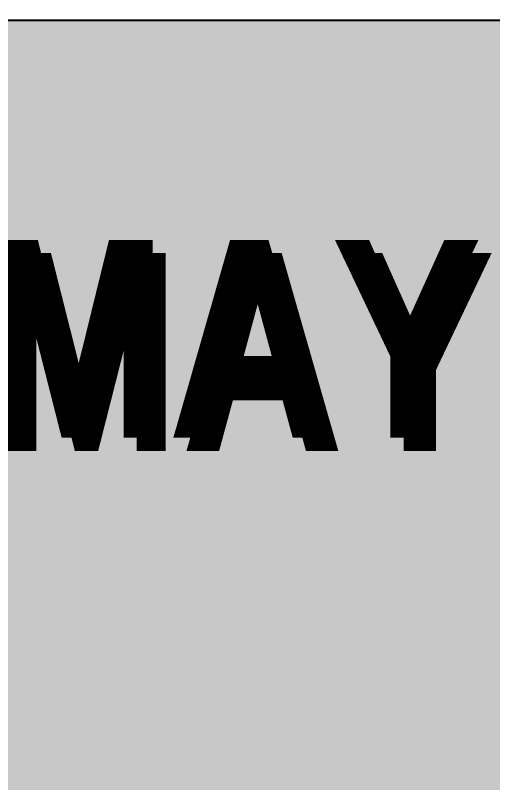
# Model space of a CAD drawing. Header units: millimetres. Extents: x -754 to 578, y -31 to 612.
# Drawn here: x 34.89 to 45.76, y 279.65 to 297.11 of the extents above; entities that cross this region are included whole.
import ezdxf

# ---------------------------------------------------------------- set-up
doc = ezdxf.new("R2010")
doc.units = ezdxf.units.MM
for name, color, linetype in [('Background Fill', 3, 'Continuous'), ('Images', 7, 'Continuous'), ('magpiefill', 3, 'Continuous'), ('Text', 7, 'Continuous')]:
    doc.layers.add(name, color=color, linetype=linetype)
doc.styles.get("Standard").update_dxf_attribs({"font": 'arial.ttf'})
picture_1 = doc.add_image_def('image1.jpg', size_in_pixel=(3877, 2482))

msp = doc.modelspace()

# ---------------------------------------------------------------- hatches: boundary and pattern name
at = {"layer": 'Background Fill', "true_color": 0x608000}
h = msp.add_hatch(color=66, dxfattribs=at)
h.dxf.hatch_style = 1
edge = h.paths.add_edge_path()
edge.add_arc((376.6532146460902, 276.531508869247), 365.7629443210776, 176.7919901476864, 183.9233746687262)
edge.add_arc((133.8374676579463, 259.2283183268966), 122.3340440395195, 183.6195856983223, 197.1683515683287)
edge.add_arc((24.55923343580579, 255.2968345977195), 33.06552170640433, 256.7034174919814, 268.4011139625683)
edge.add_arc((24.16992790803101, 246.1092003096776), 23.87097146563052, 268.7198628156944, 301.7757663762422)
edge.add_arc((6.285144653563535, 271.3474496466107), 54.77789923509462, 303.7779035900384, 336.8879734464464)
edge.add_arc((52.30048252020208, 252.4870421142255), 5.102959599765063, 254.384903360388, 328.824933411809, ccw=False)
edge.add_arc((7.292441665671056, 271.8288436174069), 49.92334009274214, 330.9302936293311, 352.0400174555955)
edge.add_arc((50.38940195992937, 268.6021330476465), 7.33865160717493, 285.0504608128425, 329.8428390468186, ccw=False)
edge.add_arc((52.12306075032679, 262.0122561988131), 0.5259485409149743, 171.3325297132818, 289.0846071006343, ccw=False)
edge.add_arc((16.64306726326045, 276.2065121965963), 37.7019668665434, 338.0137831002426, 363.9508925965004)
edge.add_arc((47.18092559481738, 280.5249504883629), 7.280765375083003, 297.6993291748943, 346.32952133307856, ccw=False)
edge.add_arc((50.21930293766126, 275.4437634670579), 1.408347699717135, 237.8436587276291, 284.2199327254814, ccw=False)
edge.add_arc((5.031847200155447, 281.9599394829845), 45.10151512056127, 350.1590330487046, 372.4891597315885)
edge.add_arc((41.64524126144794, 293.1920568739727), 7.566770331701877, 300.04355044286524, 348.73077371804266, ccw=False)
edge.add_arc((43.75385213140538, 284.1694602761676), 2.989084643609619, 55.80835803819905, 74.18013113411193)
edge.add_arc((7.950478925571026, 289.2936049017273), 36.68719382040134, 356.4865807875378, 372.1256817894662)
edge.add_line((43.81915139898453, 297.0000000000001), (11.463438900309, 297.0000000000003))
at = {"layer": 'Background Fill', "true_color": 0x010101}
h = msp.add_hatch(color=18, dxfattribs=at)
h.dxf.hatch_style = 1
edge = h.paths.add_edge_path()
edge.add_arc((14.13714228953993, 66.05036821475277), 5.807913626416285, 1.275464197753082, 62.44846320262373)
edge.add_arc((50.2300056646719, 133.5330695052299), 70.72090762997269, 224.7441867399971, 241.8117518982108, ccw=False)
edge.add_line((-8.526512829121202e-14, 83.74960531345087), (-2.842170943040401e-14, 297.0000000000001))
edge.add_line((-2.842170943040401e-14, 297.0000000000001), (56.60530441884882, 297.0000000000001))
edge.add_arc((32.46192734543833, 286.6598327097169), 26.26445727784844, -0.7870689497186163, 23.184566146012514, ccw=False)
edge.add_arc((55.94586765978195, 280.4126890830185), 6.508974787456369, 23.394349586185626, 64.73526677781842, ccw=False)
edge.add_arc((41.39813678510311, 275.6309811846147), 21.80360699868279, -10.658370673932325, 19.745368234292016, ccw=False)
edge.add_arc((56.99477431186929, 265.3853805578483), 8.520516004142252, 6.597388694866822, 46.81746160936768, ccw=False)
edge.add_arc((33.63526983047495, 265.6540479114007), 31.83152293101469, -21.311215793629685, 1.2785719473700965, ccw=False)
edge.add_arc((92.07498770003942, 209.0163113292386), 53.47699986028081, 57.56841699448552, 122.56565088630231, ccw=False)
edge.add_arc((123.4994929736408, 260.7114694069786), 7.110169438287065, 247.28817460529, 292.7118253947006)
edge.add_arc((149.4809779367527, 208.0806199916125), 51.59995031804294, 30.370672416276307, 116.76394834516441, ccw=False)
edge.add_arc((132.1499750118538, 199.586824854514), 70.86157634069299, 19.9064946490883, 29.210952333169587, ccw=False)
edge.add_arc((94.42696192880095, 102.4732001880038), 159.9638247332563, 43.73915488850821, 49.281844762795686, ccw=False)
edge.add_line((210, 213.0683994250644), (210, 197.5844620327144))
edge.add_line((210, 197.5844620327144), (117.4340023759941, 197.5844620327144))
edge.add_line((117.4340023759941, 197.5844620327144), (117.4340023759941, 243.4484232488084))
edge.add_arc((92.06673974743109, 208.9162420660986), 42.84821525457027, 53.69907996296252, 165.6151780016992)
edge.add_line((50.56185860601263, 219.5611653602663), (50.56185860601269, 23.20550962208995))
edge.add_arc((69.46115185486681, 69.06541166220961), 49.60155139141874, 183.33528897361, 247.60298427575128, ccw=False)
at = {"layer": 'magpiefill', "true_color": 0x010101}
h = msp.add_hatch(color=18, dxfattribs=at)
h.dxf.hatch_style = 1
edge = h.paths.add_edge_path()
edge.add_line((34.93095430122935, 258.5752140283353), (33.09279269762033, 258.387297518959))
edge.add_line((33.09279269762033, 258.387297518959), (29.96416467604217, 256.3323769385913))
edge.add_line((29.96416467604217, 256.3323769385913), (23.52813624865416, 251.6864686364415))
edge.add_line((23.52813624865416, 251.6864686364415), (19.77378490578644, 248.1126916499315))
edge.add_line((19.77378490578644, 248.1126916499315), (19.14806158449687, 248.1126916499315))
edge.add_line((19.14806158449687, 248.1126916499315), (18.52233540942484, 248.6487587913459))
edge.add_line((18.52233540942484, 248.6487587913459), (18.43294636352653, 249.006135896559))
edge.add_line((18.43294636352653, 249.006135896559), (16.55577069209244, 247.5766259921118))
edge.add_line((16.55577069209244, 247.5766259921118), (14.05287169936923, 245.7897374988568))
edge.add_line((14.05287169936923, 245.7897374988568), (13.78470456167383, 246.9512153161913))
edge.add_line((13.78470456167383, 246.9512153161913), (13.87409360757215, 247.5766259921118))
edge.add_line((13.87409360757215, 247.5766259921118), (14.94676501213712, 248.738102325852))
edge.add_line((14.94676501213712, 248.738102325852), (15.30432119573084, 249.006135896559))
edge.add_line((15.30432119573084, 249.006135896559), (15.03615405803544, 249.1848244491657))
edge.add_line((15.03615405803544, 249.1848244491657), (13.33775647839843, 248.0233481154255))
edge.add_line((13.33775647839843, 248.0233481154255), (12.89081124890595, 248.3807252206386))
edge.add_line((12.89081124890595, 248.3807252206386), (12.89081124890595, 248.6487587913459))
edge.add_line((12.89081124890595, 248.6487587913459), (12.1756960279356, 248.6487587913459))
edge.add_line((12.1756960279356, 248.6487587913459), (11.9075288902402, 249.006135896559))
edge.add_line((11.9075288902402, 249.006135896559), (14.23164979116632, 250.2569572483999))
edge.add_line((14.23164979116632, 250.2569572483999), (14.67859502065835, 251.0610564769268))
edge.add_line((14.67859502065835, 251.0610564769268), (15.48309928752792, 251.7758121709478))
edge.add_line((15.48309928752792, 251.7758121709478), (13.87409360757215, 251.5077786002405))
edge.add_line((13.87409360757215, 251.5077786002405), (15.12554310393375, 252.5799113994747))
edge.add_line((15.12554310393375, 252.5799113994747), (19.32683967629396, 254.9922105686501))
edge.add_line((19.32683967629396, 254.9922105686501), (23.25996911095876, 257.8512318611392))
edge.add_line((23.25996911095876, 257.8512318611392), (27.72943282101437, 260.4422195829211))
edge.add_line((27.72943282101437, 260.4422195829211), (30.41111275931758, 262.0504180399751))
edge.add_line((30.41111275931758, 262.0504180399751), (30.67927989701298, 263.0332073047032))
edge.add_line((30.67927989701298, 263.0332073047032), (31.66256225567918, 263.6586179806234))
edge.add_line((31.66256225567918, 263.6586179806234), (32.73523366024369, 263.2118958573096))
edge.add_line((32.73523366024369, 263.2118958573096), (33.4503488812145, 263.3012408754103))
edge.add_line((33.4503488812145, 263.3012408754103), (34.9699655152715, 264.5520622272509))
edge.add_line((34.9699655152715, 264.5520622272509), (36.22141786541602, 265.356161455778))
edge.add_line((36.22141786541602, 265.356161455778), (36.31080691131433, 263.569272962523))
edge.add_line((36.31080691131433, 263.569272962523), (35.9532478739377, 262.2291080761761))
edge.add_line((35.9532478739377, 262.2291080761761), (35.59569169034353, 262.0504180399751))
edge.add_line((35.59569169034353, 262.0504180399751), (35.05935456116981, 262.2291080761761))
edge.add_line((35.05935456116981, 262.2291080761761), (34.34424219398193, 261.5143523821553))
edge.add_line((34.34424219398193, 261.5143523821553), (35.44761174261771, 260.5762549132039))
edge.add_line((35.44761174261771, 260.5762549132039), (35.64135792641514, 261.4154010907293))
edge.add_line((35.64135792641514, 261.4154010907293), (36.54550773539836, 261.9317987384375))
edge.add_line((36.54550773539836, 261.9317987384375), (37.90173102198173, 261.9963484444008))
edge.add_line((37.90173102198173, 261.9963484444008), (38.67671575717236, 261.7381496205469))
edge.add_line((38.67671575717236, 261.7381496205469), (38.67671575717236, 261.1572022668754))
edge.add_line((38.67671575717236, 261.1572022668754), (38.03089609577432, 260.8990034430215))
edge.add_line((38.03089609577432, 260.8990034430215), (36.80383502920108, 260.6408046191673))
edge.add_line((36.80383502920108, 260.6408046191673), (35.3830277788295, 259.5434596177879))
edge.add_line((35.3830277788295, 259.5434596177879), (35.3830277788295, 258.7688631462258))
edge.add_line((35.3830277788295, 258.7688631462258), (36.54550773539836, 259.2207110879704))
edge.add_line((36.54550773539836, 259.2207110879704), (39.3871193823577, 260.31805608935))
edge.add_line((39.3871193823577, 260.31805608935), (41.26000296411235, 261.3508513847657))
edge.add_line((41.26000296411235, 261.3508513847657), (43.13288369208362, 262.7063952099993))
edge.add_line((43.13288369208362, 262.7063952099993), (45.58700582523102, 264.5137869769774))
edge.add_line((45.58700582523102, 264.5137869769774), (44.29536364865248, 264.0619390352329))
edge.add_line((44.29536364865248, 264.0619390352329), (43.06830258207879, 263.6100910934883))
edge.add_line((43.06830258207879, 263.6100910934883), (41.77666040550025, 263.9328396233059))
edge.add_line((41.77666040550025, 263.9328396233059), (40.61418044893139, 264.9010852127583))
edge.add_line((40.61418044893139, 264.9010852127583), (39.90377682374606, 266.3211772603611))
edge.add_line((39.90377682374606, 266.3211772603611), (39.64544952994333, 267.9349199094486))
edge.add_line((39.64544952994333, 267.9349199094486), (39.96836078753381, 269.4195631466091))
edge.add_line((39.96836078753381, 269.4195631466091), (41.32458407411718, 270.9042063837696))
edge.add_line((41.32458407411718, 270.9042063837696), (40.61418044893139, 270.6460075599155))
edge.add_line((40.61418044893139, 270.6460075599155), (37.25591136058415, 268.903165498901))
edge.add_line((37.25591136058415, 268.903165498901), (34.34971289605369, 267.2894228498135))
edge.add_line((34.34971289605369, 267.2894228498135), (32.73516231566759, 265.9984287305435))
edge.add_line((32.73516231566759, 265.9984287305435), (31.89559361668921, 264.7719858008313))
edge.add_line((31.89559361668921, 264.7719858008313), (30.99144380770599, 264.0619390352329))
edge.add_line((30.99144380770599, 264.0619390352329), (30.02271288871793, 263.8037402113789))
edge.add_line((30.02271288871793, 263.8037402113789), (29.44147148354227, 264.0619390352329))
edge.add_line((29.44147148354227, 264.0619390352329), (29.11856307973471, 264.4492372710138))
edge.add_line((29.11856307973471, 264.4492372710138), (29.18314418973955, 265.3529316709084))
edge.add_line((29.18314418973955, 265.3529316709084), (29.82896385113759, 266.837574908069))
edge.add_line((29.82896385113759, 266.837574908069), (29.37689037353744, 267.8058204975216))
edge.add_line((29.37689037353744, 267.8058204975216), (29.24772529974439, 266.9666743199959))
edge.add_line((29.24772529974439, 266.9666743199959), (28.66648674835164, 266.579376084215))
edge.add_line((28.66648674835164, 266.579376084215), (27.24567949798052, 265.7402299066896))
edge.add_line((27.24567949798052, 265.7402299066896), (26.79360602038037, 266.0629784365071))
edge.add_line((26.79360602038037, 266.0629784365071), (26.3415296889973, 266.3211772603611))
edge.add_line((26.3415296889973, 266.3211772603611), (25.88945621139715, 266.7730252021056))
edge.add_line((25.88945621139715, 266.7730252021056), (25.69571002759972, 267.4830719677041))
edge.add_line((25.69571002759972, 267.4830719677041), (25.76029113760455, 267.9349199094486))
edge.add_line((25.76029113760455, 267.9349199094486), (25.17905258621136, 268.0640193213756))
edge.add_line((25.17905258621136, 268.0640193213756), (24.85614132862133, 268.3222181452295))
edge.add_line((24.85614132862133, 268.3222181452295), (24.40406499723781, 268.774066086974))
edge.add_line((24.40406499723781, 268.774066086974), (24.01657262964295, 269.2904637346821))
edge.add_line((24.01657262964295, 269.2904637346821), (24.21031881344038, 270.2587093241345))
edge.add_line((24.21031881344038, 270.2587093241345), (24.01657262964295, 270.2587093241345))
edge.add_line((24.01657262964295, 270.2587093241345), (23.43533407824975, 270.4523584420251))
edge.add_line((23.43533407824975, 270.4523584420251), (22.85409552685701, 270.968756089733))
edge.add_line((22.85409552685701, 270.968756089733), (22.53118426926653, 271.6142531493681))
edge.add_line((22.53118426926653, 271.6142531493681), (22.66034934305958, 272.1952005030396))
edge.add_line((22.66034934305958, 272.1952005030396), (22.78951156306925, 272.8406975626744))
edge.add_line((22.78951156306925, 272.8406975626744), (22.46660315926169, 272.905247268638))
edge.add_line((22.46660315926169, 272.905247268638), (21.8207806440812, 273.4861946223095))
edge.add_line((21.8207806440812, 273.4861946223095), (21.43328827648588, 274.2607896102772))
edge.add_line((21.43328827648588, 274.2607896102772), (21.49786938649072, 274.9708363758757))
edge.add_line((21.49786938649072, 274.9708363758757), (22.59576537927137, 275.6808831414742))
edge.add_line((22.59576537927137, 275.6808831414742), (24.08115659343071, 276.4554796130362))
edge.add_line((24.08115659343071, 276.4554796130362), (25.1144686224236, 277.2946257905617))
edge.add_line((25.1144686224236, 277.2946257905617), (26.01861843140682, 278.0692222621237))
edge.add_line((26.01861843140682, 278.0692222621237), (26.14778350519941, 278.1983216740507))
edge.add_line((26.14778350519941, 278.1983216740507), (26.47069476278989, 278.3274210859777))
edge.add_line((26.47069476278989, 278.3274210859777), (26.8581871303852, 278.6501696157952))
edge.add_line((26.8581871303852, 278.6501696157952), (26.92276824039004, 278.9083684396492))
edge.add_line((26.92276824039004, 278.9083684396492), (26.92276824039004, 279.1020175575397))
edge.add_line((26.92276824039004, 279.1020175575397), (26.8581871303852, 279.3602163813937))
edge.add_line((26.8581871303852, 279.3602163813937), (26.66444094658777, 279.5538654992843))
edge.add_line((26.66444094658777, 279.5538654992843), (26.47069476278989, 279.6829649112112))
edge.add_line((26.47069476278989, 279.6829649112112), (26.21236461520425, 279.7475146171748))
edge.add_line((26.21236461520425, 279.7475146171748), (26.40611079900214, 279.8766140291018))
edge.add_line((26.40611079900214, 279.8766140291018), (26.66444094658777, 279.8766140291018))
edge.add_line((26.66444094658777, 279.8766140291018), (26.92276824039004, 279.9411637350652))
edge.add_line((26.92276824039004, 279.9411637350652), (27.37484457177311, 279.9411637350652))
edge.add_line((27.37484457177311, 279.9411637350652), (27.63317186557583, 279.9411637350652))
edge.add_line((27.63317186557583, 279.9411637350652), (27.82691804937326, 280.0057134410288))
edge.add_line((27.82691804937326, 280.0057134410288), (28.02066423317115, 280.1348128529557))
edge.add_line((28.02066423317115, 280.1348128529557), (28.14982930696374, 280.4575613827733))
edge.add_line((28.14982930696374, 280.4575613827733), (28.21441327075149, 280.6512105006636))
edge.add_line((28.21441327075149, 280.6512105006636), (27.95608312316631, 280.9094093245178))
edge.add_line((27.95608312316631, 280.9094093245178), (27.11651442418793, 281.3612572662623))
edge.add_line((27.11651442418793, 281.3612572662623), (28.21441327075149, 281.1030584424082))
edge.add_line((28.21441327075149, 281.1030584424082), (28.79565182214469, 280.9739590304812))
edge.add_line((28.79565182214469, 280.9739590304812), (29.11856307973471, 281.1676081483718))
edge.add_line((29.11856307973471, 281.1676081483718), (29.11856307973471, 281.2967075602987))
edge.add_line((29.11856307973471, 281.2967075602987), (29.11856307973471, 281.6194560901163))
edge.add_line((29.11856307973471, 281.6194560901163), (28.92481404215437, 281.7485555020432))
edge.add_line((28.92481404215437, 281.7485555020432), (28.79565182214469, 282.0713040318608))
edge.add_line((28.79565182214469, 282.0713040318608), (29.3123092635326, 282.0067543258972))
edge.add_line((29.3123092635326, 282.0067543258972), (29.57063655733486, 282.0067543258972))
edge.add_line((29.57063655733486, 282.0067543258972), (29.95812892493018, 282.0067543258972))
edge.add_line((29.95812892493018, 282.0067543258972), (29.95812892493018, 282.1358537378242))
edge.add_line((29.95812892493018, 282.1358537378242), (29.89354781492534, 282.5231519736053))
edge.add_line((29.89354781492534, 282.5231519736053), (29.76438274113275, 282.7813493138649))
edge.add_line((29.76438274113275, 282.7813493138649), (29.69980163112791, 283.1040978436824))
edge.add_line((29.69980163112791, 283.1040978436824), (30.02271288871793, 283.1040978436824))
edge.add_line((30.02271288871793, 283.1040978436824), (30.28104018252066, 283.1686475496458))
edge.add_line((30.28104018252066, 283.1686475496458), (30.41020525631325, 283.3622966675364))
edge.add_line((30.41020525631325, 283.3622966675364), (30.47478636631809, 283.8141446092809))
edge.add_line((30.47478636631809, 283.8141446092809), (30.53936747632292, 283.9432440212079))
edge.add_line((30.53936747632292, 283.9432440212079), (30.79769762390856, 283.9432440212079))
edge.add_line((30.79769762390856, 283.9432440212079), (30.99144380770599, 283.9432440212079))
edge.add_line((30.99144380770599, 283.9432440212079), (31.12060888149904, 284.0723434331348))
edge.add_line((31.12060888149904, 284.0723434331348), (31.31435506529647, 284.0723434331348))
edge.add_line((31.31435506529647, 284.0723434331348), (31.37893617530131, 284.3950919629524))
edge.add_line((31.37893617530131, 284.3950919629524), (31.37893617530131, 284.5241913748794))
edge.add_line((31.37893617530131, 284.5241913748794), (31.05602491771083, 284.6532907868063))
edge.add_line((31.05602491771083, 284.6532907868063), (31.31435506529647, 284.7823901987333))
edge.add_line((31.31435506529647, 284.7823901987333), (31.50810124909435, 284.7823901987333))
edge.add_line((31.50810124909435, 284.7823901987333), (31.76642854289662, 284.7178404927699))
edge.add_line((31.76642854289662, 284.7178404927699), (32.0893398004871, 284.6532907868063))
edge.add_line((32.0893398004871, 284.6532907868063), (32.54141327808725, 284.7178404927699))
edge.add_line((32.54141327808725, 284.7178404927699), (33.18723579326775, 284.8469399046969))
edge.add_line((33.18723579326775, 284.8469399046969), (33.51014705085822, 284.8469399046969))
edge.add_line((33.51014705085822, 284.8469399046969), (33.51014705085822, 284.588741080843))
edge.add_line((33.51014705085822, 284.588741080843), (33.57472816086306, 284.2659925510254))
edge.add_line((33.57472816086306, 284.2659925510254), (34.02680449224613, 284.0723434331348))
edge.add_line((34.02680449224613, 284.0723434331348), (34.60804304363933, 284.2659925510254))
edge.add_line((34.60804304363933, 284.2659925510254), (34.93095430122935, 283.8786943152445))
edge.add_line((34.93095430122935, 283.8786943152445), (35.38348723789773, 283.4286073999767))
edge.add_arc((-76.72916099136648, 217.973307646923), 129.8215781707373, 24.7196834331034, 30.277882808560207, ccw=False)
edge.add_arc((43.29507845068406, 273.9876776487945), 2.717253438401656, 219.4264190677759, 277.5112522925736)
edge.add_arc((46.23167950775348, 268.9269057250914), 3.502217643125006, 76.09792839104102, 137.4828955815185, ccw=False)
edge.add_arc((46.04105670160197, 264.6436707254712), 7.751876948521335, 60.01917854986198, 82.34898294536907, ccw=False)
edge.add_arc((46.14576466513557, 259.940443523685), 12.02382861166447, 55.16074552816218, 71.73216053091483, ccw=False)
edge.add_arc((52.68048217801012, 264.0843435913512), 5.734500677390736, 86.65890143975243, 120.31950619075)
edge.add_arc((54.43622061698812, 261.2481553630661), 9.069487645513666, 120.8490791888012, 144.9821508602809)
edge.add_arc((48.2339431589979, 265.8014647757288), 1.387605128894925, 152.0183299640194, 206.9559763139688)
edge.add_arc((-57.83919877133971, 137.3643548795581), 165.3044430536458, 45.89312228263083, 50.63922831697852, ccw=False)
edge.add_line((57.21252739802526, 256.0600127560174), (57.08262319442724, 255.5413793316452))
edge.add_line((57.08262319442724, 255.5413793316452), (57.27636937822513, 255.2831805077913))
edge.add_line((57.27636937822513, 255.2831805077913), (57.85761078340079, 255.0895313899007))
edge.add_line((57.85761078340079, 255.0895313899007), (57.66386459960336, 254.7022331541198))
edge.add_line((57.66386459960336, 254.7022331541198), (57.92219189340562, 254.3794846243022))
edge.add_line((57.92219189340562, 254.3794846243022), (58.05135696719867, 254.0567360944847))
edge.add_line((58.05135696719867, 254.0567360944847), (57.5992806358156, 253.6694378587038))
edge.add_line((57.5992806358156, 253.6694378587038), (57.53469952581077, 253.2821396229226))
edge.add_line((57.53469952581077, 253.2821396229226), (57.7284457096082, 252.8948413871417))
edge.add_line((57.7284457096082, 252.8948413871417), (57.21178826822029, 252.7011922692511))
edge.add_line((57.21178826822029, 252.7011922692511), (56.69513082683238, 252.8302916811781))
edge.add_line((56.69513082683238, 252.8302916811781), (56.75971193683722, 252.3784437394336))
edge.add_line((56.75971193683722, 252.3784437394336), (56.04931116543435, 252.1847946215432))
edge.add_line((56.04931116543435, 252.1847946215432), (55.72639990784387, 252.3784437394336))
edge.add_line((55.72639990784387, 252.3784437394336), (55.53265372404644, 252.4429934453972))
edge.add_line((55.53265372404644, 252.4429934453972), (55.33890754024901, 252.1847946215432))
edge.add_line((55.33890754024901, 252.1847946215432), (55.01599628265853, 251.9265957976891))
edge.add_line((55.01599628265853, 251.9265957976891), (54.69308502506806, 252.0556952096163))
edge.add_line((54.69308502506806, 252.0556952096163), (53.85351632608968, 251.4747478559448))
edge.add_line((53.85351632608968, 251.4747478559448), (53.85351632608968, 251.7329466797987))
edge.add_line((53.85351632608968, 251.7329466797987), (53.27227777469693, 252.2493443275066))
edge.add_line((53.27227777469693, 252.2493443275066), (53.27227777469693, 252.5075431513608))
edge.add_line((53.27227777469693, 252.5075431513608), (53.14311270090388, 252.3784437394336))
edge.add_line((53.14311270090388, 252.3784437394336), (52.75562033330903, 251.7974963857621))
edge.add_line((52.75562033330903, 251.7974963857621), (52.75562033330903, 251.4101981499812))
edge.add_line((52.75562033330903, 251.4101981499812), (52.75562033330903, 250.5710519724557))
edge.add_line((52.75562033330903, 250.5710519724557), (52.30354685570887, 250.5710519724557))
edge.add_line((52.30354685570887, 250.5710519724557), (52.10980067191099, 250.7647010903461))
edge.add_line((52.10980067191099, 250.7647010903461), (52.04521670812323, 250.8938005022731))
edge.add_line((52.04521670812323, 250.8938005022731), (51.39939704672565, 251.0874496201636))
edge.add_line((51.39939704672565, 251.0874496201636), (51.07648578913518, 251.2810987380542))
edge.add_line((51.07648578913518, 251.2810987380542), (50.94732071534213, 251.1519993261272))
edge.add_line((50.94732071534213, 251.1519993261272), (50.94732071534213, 250.8292507963097))
edge.add_line((50.94732071534213, 250.8292507963097), (50.55982834774727, 250.3128531486016))
edge.add_line((50.55982834774727, 250.3128531486016), (50.30150105394455, 250.5065022664921))
edge.add_line((50.30150105394455, 250.5065022664921), (50.30150105394455, 250.7001513843827))
edge.add_line((50.30150105394455, 250.7001513843827), (49.526513464971, 250.5065022664921))
edge.add_line((49.526513464971, 250.5065022664921), (49.13902109737569, 250.0546543247476))
edge.add_line((49.13902109737569, 250.0546543247476), (48.29945525218068, 249.7319057949301))
edge.add_line((48.29945525218068, 249.7319057949301), (47.91196288458536, 249.9255549128206))
edge.add_line((47.91196288458536, 249.9255549128206), (47.71821384700456, 250.2483034426382))
edge.add_line((47.71821384700456, 250.2483034426382), (47.39530544319746, 250.2483034426382))
edge.add_line((47.39530544319746, 250.2483034426382), (46.68490181801167, 249.6673560889667))
edge.add_line((46.68490181801167, 249.6673560889667), (46.03907930283071, 249.0218590293316))
edge.add_line((46.03907930283071, 249.0218590293316), (45.39325964143313, 248.2472625577695))
edge.add_line((45.39325964143313, 248.2472625577695), (44.87660220004523, 247.6017654981347))
edge.add_line((44.87660220004523, 247.6017654981347), (44.42452586866216, 247.1499190399845))
edge.add_line((44.42452586866216, 247.1499190399845), (43.77870620726412, 246.956269922094))
edge.add_line((43.77870620726412, 246.956269922094), (43.19746480208846, 247.0853693340209))
edge.add_line((43.19746480208846, 247.0853693340209), (42.80997243449315, 247.4726660862077))
edge.add_line((42.80997243449315, 247.4726660862077), (42.42248006689783, 247.8599643219886))
edge.add_line((42.42248006689783, 247.8599643219886), (42.2287338831004, 248.4409116756601))
edge.add_line((42.2287338831004, 248.4409116756601), (41.90582262550993, 248.8927596174046))
edge.add_line((41.90582262550993, 248.8927596174046), (41.58291136791945, 248.9573093233682))
edge.add_line((41.58291136791945, 248.9573093233682), (41.19541900032414, 249.0864087352952))
edge.add_line((41.19541900032414, 249.0864087352952), (40.87251059651703, 249.0864087352952))
edge.add_line((40.87251059651703, 249.0864087352952), (40.29126919134092, 249.9901046187842))
edge.add_line((40.29126919134092, 249.9901046187842), (39.71003063994817, 250.7647010903461))
edge.add_line((39.71003063994817, 250.7647010903461), (39.45170334614591, 250.7647010903461))
edge.add_line((39.45170334614591, 250.7647010903461), (38.93504590475754, 251.0228999142003))
edge.add_line((38.93504590475754, 251.0228999142003), (38.03089609577432, 251.8620460917257))
edge.add_line((38.03089609577432, 251.8620460917257), (37.77256594818914, 252.2493443275066))
edge.add_line((37.77256594818914, 252.2493443275066), (37.64340372817946, 252.5075431513608))
edge.add_line((37.64340372817946, 252.5075431513608), (37.57881976439126, 252.8948413871417))
edge.add_line((37.57881976439126, 252.8948413871417), (37.32049247058899, 252.8948413871417))
edge.add_line((37.32049247058899, 252.8948413871417), (36.73925391919579, 253.0884905050323))
edge.add_line((36.73925391919579, 253.0884905050323), (36.67466995540804, 253.2175899169592))
edge.add_line((36.67466995540804, 253.2175899169592), (36.41634266160577, 253.6048881527402))
edge.add_line((36.41634266160577, 253.6048881527402), (36.35176155160093, 253.7339875646671))
edge.add_line((36.35176155160093, 253.7339875646671), (36.02885029401045, 254.4440343302656))
edge.add_line((36.02885029401045, 254.4440343302656), (35.64135792641514, 254.7022331541198))
edge.add_line((35.64135792641514, 254.7022331541198), (35.44761174261771, 254.8958822720101))
edge.add_line((35.44761174261771, 254.8958822720101), (35.18928159503207, 255.2831805077913))
edge.add_line((35.18928159503207, 255.2831805077913), (35.06011652123948, 255.7995781554991))
edge.add_line((35.06011652123948, 255.7995781554991), (35.06011652123948, 256.1223252017223))
edge.add_line((35.06011652123948, 256.1223252017223), (35.51219285262255, 256.7678222613574))
edge.add_line((35.51219285262255, 256.7678222613574), (35.31844666882466, 256.7032725553938))
edge.add_line((35.31844666882466, 256.7032725553938), (34.86637033744159, 257.2196702031019))
edge.add_line((34.86637033744159, 257.2196702031019), (34.80178922743676, 257.6715181448465))
edge.add_line((34.80178922743676, 257.6715181448465), (35.31844666882466, 258.4461146164083))
edge.add_line((35.31844666882466, 258.4461146164083), (34.93095430122935, 258.5752140283353))

# ---------------------------------------------------------------- texts
at = {"layer": 'Text', "color": 44, "char_height": 4.5, "attachment_point": 1}
for s, insert in [('{\\fArial Narrow|b1|i0|c0|p34;\\C41;\\c9102079;ISSUE 01 MAY 2012}', (10, 292.0000000000001)), ('{\\fArial Narrow|b1|i0|c0|p34;\\C250;ISSUE 01 MAY 2012}', (10.3, 291.7000000000001))]:
    msp.add_mtext_dynamic_manual_height_columns(s, width=90.3674751807921, gutter_width=12.5, heights=[0], dxfattribs=dict(at, insert=insert))

# ---------------------------------------------------------------- pictures from other files: only their frames are drawn
at = {"layer": 'Images'}
image = msp.add_image(picture_1, insert=(4.152360957636703e-14, 297.0000000000001), size_in_units=(328.0298146655921, 209.9999999999999), rotation=-90.00000000000001, dxfattribs=at)
image.dxf.flags = 7

doc.saveas('drawing.dxf')
